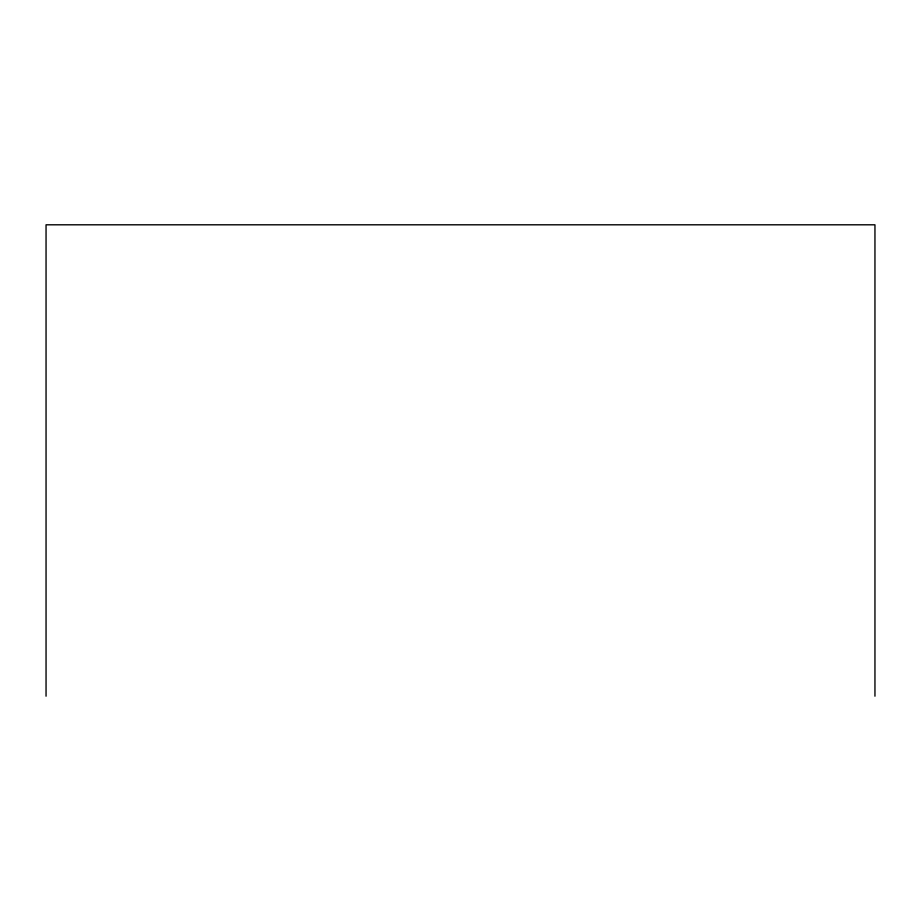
<?xml version="1.0" encoding="UTF-8"?>
<svg xmlns="http://www.w3.org/2000/svg" width="921" height="921" viewBox="0 0 921 921"><rect width="100%" height="100%" fill="white"/><g stroke="black" fill="none" stroke-linecap="round" stroke-linejoin="round"><path stroke-width="1.38" d="M874.95 696.195L874.95 224.805L46.05 224.805L46.05 696.195"/></g></svg>
